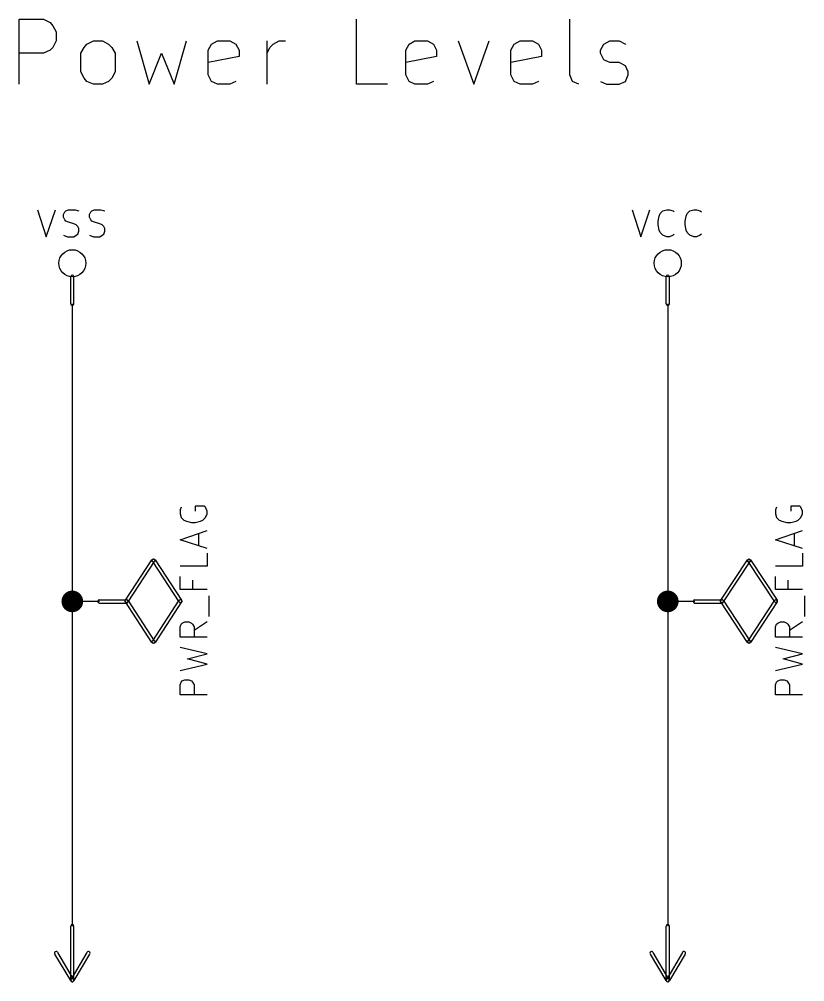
# Model space of a CAD drawing. Extents: x 10 to 287, y -200 to -10.
# Drawn here: x 188.01 to 224.87, y -158.83 to -113.64 of the extents above; entities that cross this region are included whole.
import ezdxf

# ---------------------------------------------------------------- set-up
doc = ezdxf.new("R2010")
doc.units = 0
doc.header["$MEASUREMENT"] = 0

msp = doc.modelspace()

# ---------------------------------------------------------------- linework, layer by layer
at = {"layer": 'Blue 3'}
for p, q in [((188.011, -116.688), (188.011, -113.64)), ((188.011, -113.64), (189.154, -113.64)), ((189.154, -113.64), (189.459, -113.792)), ((189.459, -113.792), (189.586, -113.944)), ((203.835, -116.688), (203.835, -113.64)), ((213.843, -116.256), (213.843, -113.64)), ((189.586, -113.944), (189.738, -114.224)), ((189.738, -114.224), (189.738, -114.656)), ((189.738, -114.656), (189.586, -114.96)), ((191.186, -114.808), (191.491, -114.656)), ((191.491, -114.656), (191.922, -114.656)), ((191.922, -114.656), (192.202, -114.808)), ((193.523, -114.656), (194.107, -116.688)), ((195.275, -116.688), (195.859, -114.656)), ((197.028, -114.808), (197.307, -114.656)), ((197.307, -114.656), (197.891, -114.656)), ((197.891, -114.656), (198.171, -114.808)), ((199.644, -116.688), (199.644, -114.656)), ((199.923, -114.808), (200.203, -114.656)), ((200.203, -114.656), (200.508, -114.656)), ((206.299, -114.808), (206.578, -114.656)), ((206.578, -114.656), (207.162, -114.656)), ((207.162, -114.656), (207.442, -114.808)), ((208.61, -114.656), (209.347, -116.688)), ((209.347, -116.688), (210.058, -114.656)), ((211.226, -114.808), (211.506, -114.656)), ((211.506, -114.656), (212.09, -114.656)), ((212.09, -114.656), (212.369, -114.808)), ((215.443, -114.808), (215.722, -114.656)), ((215.722, -114.656), (216.154, -114.656)), ((216.154, -114.656), (216.459, -114.808)), ((189.459, -115.087), (189.154, -115.24)), ((189.586, -114.96), (189.459, -115.087)), ((190.906, -115.24), (191.059, -114.96)), ((191.059, -114.96), (191.186, -114.808)), ((192.202, -114.808), (192.354, -114.96)), ((192.354, -114.96), (192.507, -115.24)), ((196.875, -115.087), (197.028, -114.808)), ((196.875, -116.256), (196.875, -115.087)), ((198.171, -114.808), (198.323, -115.087)), ((198.323, -115.087), (198.323, -115.392)), ((199.644, -115.24), (199.771, -114.96)), ((199.771, -114.96), (199.923, -114.808)), ((206.146, -115.087), (206.299, -114.808)), ((206.146, -116.256), (206.146, -115.087)), ((207.442, -114.808), (207.594, -115.087)), ((207.594, -115.087), (207.594, -115.392)), ((211.074, -115.087), (211.226, -114.808)), ((211.074, -116.256), (211.074, -115.087)), ((212.369, -114.808), (212.522, -115.087)), ((212.522, -115.087), (212.522, -115.392)), ((215.29, -115.087), (215.443, -114.808)), ((215.29, -115.24), (215.29, -115.087)), ((189.154, -115.24), (188.011, -115.24)), ((190.906, -116.103), (190.906, -115.24)), ((192.507, -115.24), (192.507, -116.103)), ((194.107, -116.688), (194.691, -115.24)), ((194.691, -115.24), (195.275, -116.688)), ((198.323, -115.392), (196.875, -115.672)), ((207.594, -115.392), (206.146, -115.672)), ((212.522, -115.392), (211.074, -115.672)), ((215.443, -115.545), (215.29, -115.24)), ((215.722, -115.672), (215.443, -115.545)), ((216.154, -115.672), (215.722, -115.672)), ((216.459, -115.824), (216.154, -115.672)), ((191.059, -116.408), (190.906, -116.103)), ((192.507, -116.103), (192.354, -116.408)), ((216.586, -116.103), (216.459, -115.824)), ((216.586, -116.256), (216.586, -116.103)), ((191.186, -116.561), (191.059, -116.408)), ((191.491, -116.688), (191.186, -116.561)), ((192.202, -116.561), (191.922, -116.688)), ((192.354, -116.408), (192.202, -116.561)), ((197.028, -116.561), (196.875, -116.256)), ((197.307, -116.688), (197.028, -116.561)), ((198.171, -116.561), (197.891, -116.688)), ((206.299, -116.561), (206.146, -116.256)), ((206.578, -116.688), (206.299, -116.561)), ((207.442, -116.561), (207.162, -116.688)), ((211.226, -116.561), (211.074, -116.256)), ((211.506, -116.688), (211.226, -116.561)), ((212.369, -116.561), (212.09, -116.688)), ((213.97, -116.561), (213.843, -116.256)), ((214.274, -116.688), (213.97, -116.561)), ((215.29, -116.561), (215.57, -116.688)), ((216.154, -116.688), (216.459, -116.561)), ((216.459, -116.561), (216.586, -116.256)), ((191.922, -116.688), (191.491, -116.688)), ((197.891, -116.688), (197.307, -116.688)), ((205.283, -116.688), (203.835, -116.688)), ((207.162, -116.688), (206.578, -116.688)), ((212.09, -116.688), (211.506, -116.688)), ((215.57, -116.688), (216.154, -116.688))]:
    msp.add_line(p, q, dxfattribs=at)
at = {"layer": 'Cyan 2'}
for p, q in [((188.874, -122.58), (189.281, -123.85)), ((189.281, -123.85), (189.713, -122.58)), ((190.094, -122.809), (190.144, -122.682)), ((190.094, -122.936), (190.094, -122.809)), ((190.144, -122.682), (190.195, -122.631)), ((190.195, -122.631), (190.322, -122.58)), ((190.322, -122.58), (190.627, -122.58)), ((190.627, -122.58), (190.805, -122.631)), ((191.313, -122.809), (191.364, -122.682)), ((191.313, -122.936), (191.313, -122.809)), ((191.364, -122.682), (191.414, -122.631)), ((191.414, -122.631), (191.541, -122.58)), ((191.541, -122.58), (191.846, -122.58)), ((191.846, -122.58), (192.024, -122.631)), ((216.764, -122.58), (217.17, -123.85)), ((217.17, -123.85), (217.602, -122.58)), ((217.983, -123.114), (218.034, -122.885)), ((218.034, -122.885), (218.084, -122.758)), ((218.084, -122.758), (218.211, -122.631)), ((218.211, -122.631), (218.389, -122.58)), ((218.389, -122.58), (218.516, -122.58)), ((218.516, -122.58), (218.694, -122.631)), ((218.694, -122.631), (218.745, -122.682)), ((219.253, -123.114), (219.304, -122.885)), ((219.304, -122.885), (219.354, -122.758)), ((219.354, -122.758), (219.481, -122.631)), ((219.481, -122.631), (219.659, -122.58)), ((219.659, -122.58), (219.786, -122.58)), ((219.786, -122.58), (219.964, -122.631)), ((219.964, -122.631), (220.015, -122.682)), ((190.144, -123.063), (190.094, -122.936)), ((190.195, -123.114), (190.144, -123.063)), ((190.322, -123.165), (190.195, -123.114)), ((190.576, -123.241), (190.322, -123.165)), ((190.678, -123.292), (190.576, -123.241)), ((190.754, -123.368), (190.678, -123.292)), ((191.364, -123.063), (191.313, -122.936)), ((191.414, -123.114), (191.364, -123.063)), ((191.541, -123.165), (191.414, -123.114)), ((191.795, -123.241), (191.541, -123.165)), ((191.897, -123.292), (191.795, -123.241)), ((191.973, -123.368), (191.897, -123.292)), ((217.983, -123.292), (217.983, -123.114)), ((218.034, -123.546), (217.983, -123.292)), ((219.253, -123.292), (219.253, -123.114)), ((219.304, -123.546), (219.253, -123.292)), ((190.094, -123.774), (190.271, -123.85)), ((190.576, -123.85), (190.678, -123.774)), ((190.678, -123.774), (190.754, -123.723)), ((190.805, -123.469), (190.754, -123.368)), ((190.754, -123.723), (190.805, -123.596)), ((190.805, -123.596), (190.805, -123.469)), ((191.313, -123.774), (191.491, -123.85)), ((191.795, -123.85), (191.897, -123.774)), ((191.897, -123.774), (191.973, -123.723)), ((192.024, -123.469), (191.973, -123.368)), ((191.973, -123.723), (192.024, -123.596)), ((192.024, -123.596), (192.024, -123.469)), ((218.084, -123.647), (218.034, -123.546)), ((218.211, -123.774), (218.084, -123.647)), ((218.389, -123.85), (218.211, -123.774)), ((218.694, -123.774), (218.516, -123.85)), ((218.745, -123.723), (218.694, -123.774)), ((219.354, -123.647), (219.304, -123.546)), ((219.481, -123.774), (219.354, -123.647)), ((219.659, -123.85), (219.481, -123.774)), ((219.964, -123.774), (219.786, -123.85)), ((220.015, -123.723), (219.964, -123.774)), ((190.271, -123.85), (190.576, -123.85)), ((191.491, -123.85), (191.795, -123.85)), ((218.516, -123.85), (218.389, -123.85)), ((219.786, -123.85), (219.659, -123.85)), ((195.605, -136.55), (195.555, -136.677)), ((195.555, -136.677), (195.555, -136.855)), ((195.555, -136.855), (195.605, -137.033)), ((196.698, -136.5), (196.266, -136.5)), ((196.266, -136.5), (196.266, -136.728)), ((196.748, -136.55), (196.698, -136.5)), ((196.825, -136.728), (196.748, -136.55)), ((196.748, -137.033), (196.825, -136.855)), ((196.825, -136.855), (196.825, -136.728)), ((223.545, -136.55), (223.495, -136.677)), ((223.495, -136.677), (223.495, -136.855)), ((223.495, -136.855), (223.545, -137.033)), ((224.638, -136.5), (224.206, -136.5)), ((224.206, -136.5), (224.206, -136.728)), ((224.688, -136.55), (224.638, -136.5)), ((224.765, -136.728), (224.688, -136.55)), ((224.688, -137.033), (224.765, -136.855)), ((224.765, -136.855), (224.765, -136.728)), ((195.605, -137.033), (195.732, -137.16)), ((195.732, -137.16), (195.859, -137.211)), ((195.859, -137.211), (196.088, -137.262)), ((196.088, -137.262), (196.266, -137.262)), ((196.266, -137.262), (196.52, -137.211)), ((196.52, -137.211), (196.621, -137.16)), ((196.621, -137.16), (196.748, -137.033)), ((223.545, -137.033), (223.672, -137.16)), ((223.672, -137.16), (223.799, -137.211)), ((223.799, -137.211), (224.028, -137.262)), ((224.028, -137.262), (224.206, -137.262)), ((224.206, -137.262), (224.46, -137.211)), ((224.46, -137.211), (224.561, -137.16)), ((224.561, -137.16), (224.688, -137.033)), ((195.555, -138.074), (196.825, -137.643)), ((196.444, -138.354), (196.444, -137.77)), ((223.495, -138.074), (224.765, -137.643)), ((224.384, -138.354), (224.384, -137.77)), ((196.825, -138.481), (195.555, -138.074)), ((224.765, -138.481), (223.495, -138.074)), ((196.825, -138.709), (196.825, -139.319)), ((224.765, -138.709), (224.765, -139.319)), ((196.825, -139.319), (195.555, -139.319)), ((224.765, -139.319), (223.495, -139.319)), ((195.555, -140.411), (195.555, -139.802)), ((196.139, -139.979), (196.139, -140.411)), ((223.495, -140.411), (223.495, -139.802)), ((224.079, -139.979), (224.079, -140.411)), ((196.825, -140.411), (195.555, -140.411)), ((224.765, -140.411), (223.495, -140.411)), ((196.926, -141.681), (196.926, -140.716)), ((224.866, -141.681), (224.866, -140.716)), ((195.555, -142.164), (195.605, -142.037)), ((195.555, -142.646), (195.555, -142.164)), ((195.605, -142.037), (195.656, -141.986)), ((195.656, -141.986), (195.783, -141.935)), ((195.783, -141.935), (195.961, -141.935)), ((195.961, -141.935), (196.088, -141.986)), ((196.088, -141.986), (196.139, -142.037)), ((196.139, -142.037), (196.215, -142.164)), ((196.825, -141.935), (196.215, -142.342)), ((196.215, -142.164), (196.215, -142.646)), ((223.495, -142.164), (223.545, -142.037)), ((223.495, -142.646), (223.495, -142.164)), ((223.545, -142.037), (223.596, -141.986)), ((223.596, -141.986), (223.723, -141.935)), ((223.723, -141.935), (223.901, -141.935)), ((223.901, -141.935), (224.028, -141.986)), ((224.028, -141.986), (224.079, -142.037)), ((224.079, -142.037), (224.155, -142.164)), ((224.765, -141.935), (224.155, -142.342)), ((224.155, -142.164), (224.155, -142.646)), ((196.825, -142.646), (195.555, -142.646)), ((224.765, -142.646), (223.495, -142.646)), ((196.825, -143.434), (195.555, -143.129)), ((224.765, -143.434), (223.495, -143.129)), ((195.91, -143.662), (196.825, -143.434)), ((196.825, -143.916), (195.91, -143.662)), ((223.85, -143.662), (224.765, -143.434)), ((224.765, -143.916), (223.85, -143.662)), ((195.555, -144.221), (196.825, -143.916)), ((223.495, -144.221), (224.765, -143.916)), ((195.555, -144.882), (195.605, -144.755)), ((195.555, -145.364), (195.555, -144.882)), ((195.605, -144.755), (195.656, -144.704)), ((195.656, -144.704), (195.783, -144.653)), ((195.783, -144.653), (195.961, -144.653)), ((195.961, -144.653), (196.088, -144.704)), ((196.088, -144.704), (196.139, -144.755)), ((196.139, -144.755), (196.215, -144.882)), ((196.215, -144.882), (196.215, -145.364)), ((223.495, -144.882), (223.545, -144.755)), ((223.495, -145.364), (223.495, -144.882)), ((223.545, -144.755), (223.596, -144.704)), ((223.596, -144.704), (223.723, -144.653)), ((223.723, -144.653), (223.901, -144.653)), ((223.901, -144.653), (224.028, -144.704)), ((224.028, -144.704), (224.079, -144.755)), ((224.079, -144.755), (224.155, -144.882)), ((224.155, -144.882), (224.155, -145.364)), ((196.825, -145.364), (195.555, -145.364)), ((224.765, -145.364), (223.495, -145.364))]:
    msp.add_line(p, q, dxfattribs=at)
at = {"layer": 'Green 2'}
for p, q in [((190.5, -127), (190.5, -156.21)), ((218.44, -127), (218.44, -156.21)), ((191.77, -140.97), (190.5, -140.97)), ((219.71, -140.97), (218.44, -140.97))]:
    msp.add_line(p, q, dxfattribs=at)
at = {"layer": 'Green 2', "const_width": 0.508}
for points in [[(190.246, -140.97, 1), (190.754, -140.97, 1)], [(218.186, -140.97, 1), (218.694, -140.97, 1)]]:
    msp.add_lwpolyline(points, format="xyb", close=True, dxfattribs=at)
at = {"layer": 'Red 2'}
for p, q in [((190.424, -127), (190.424, -125.73)), ((190.576, -127), (190.576, -125.73)), ((218.364, -127), (218.364, -125.73)), ((218.516, -127), (218.516, -125.73)), ((192.989, -140.919), (194.234, -139.014)), ((193.116, -140.995), (194.361, -139.09)), ((194.259, -139.09), (195.504, -140.995)), ((194.386, -139.014), (195.631, -140.919)), ((220.929, -140.919), (222.174, -139.014)), ((221.056, -140.995), (222.301, -139.09)), ((222.199, -139.09), (223.444, -140.995)), ((222.326, -139.014), (223.571, -140.919)), ((191.77, -140.894), (193.04, -140.894)), ((194.361, -142.824), (193.116, -140.919)), ((195.504, -140.919), (194.259, -142.824)), ((219.71, -140.894), (220.98, -140.894)), ((222.301, -142.824), (221.056, -140.919)), ((223.444, -140.919), (222.199, -142.824)), ((191.77, -141.046), (193.04, -141.046)), ((194.234, -142.9), (192.989, -140.995)), ((195.631, -140.995), (194.386, -142.9)), ((219.71, -141.046), (220.98, -141.046)), ((222.174, -142.9), (220.929, -140.995)), ((223.571, -140.995), (222.326, -142.9)), ((190.424, -158.75), (190.424, -156.21)), ((190.576, -158.75), (190.576, -156.21)), ((218.364, -158.75), (218.364, -156.21)), ((218.516, -158.75), (218.516, -156.21)), ((190.424, -158.775), (189.687, -157.531)), ((190.551, -158.699), (189.814, -157.455)), ((191.186, -157.455), (190.449, -158.699)), ((191.313, -157.531), (190.576, -158.775)), ((218.364, -158.775), (217.627, -157.531)), ((218.491, -158.699), (217.754, -157.455)), ((219.126, -157.455), (218.389, -158.699)), ((219.253, -157.531), (218.516, -158.775))]:
    msp.add_line(p, q, dxfattribs=at)
for centre in [(190.5, -125.095), (218.44, -125.095)]:
    msp.add_circle(centre, 0.635, dxfattribs=at)
for centre, start, end in [((190.5, -125.73), 360, 540), ((218.44, -125.73), 360, 540), ((190.5, -127), 180, 360), ((218.44, -127), 180, 360), ((194.31, -139.065), 33.6901, 213.69), ((194.31, -139.065), 326.31, 506.31), ((222.25, -139.065), 33.6901, 213.69), ((222.25, -139.065), 326.31, 506.31), ((191.77, -140.97), 90, 270), ((193.04, -140.97), 393.69, 573.69), ((193.04, -140.945), 146.31, 326.31), ((193.04, -140.97), 270, 450), ((195.58, -140.97), 326.31, 506.31), ((195.58, -140.945), 213.69, 393.69), ((219.71, -140.97), 90, 270), ((220.98, -140.97), 393.69, 573.69), ((220.98, -140.945), 146.31, 326.31), ((220.98, -140.97), 270, 450), ((223.52, -140.97), 326.31, 506.31), ((223.52, -140.945), 213.69, 393.69), ((194.31, -142.85), 506.31, 686.31), ((194.31, -142.85), 213.69, 393.69), ((222.25, -142.85), 506.31, 686.31), ((222.25, -142.85), 213.69, 393.69), ((190.5, -156.21), 360, 540), ((218.44, -156.21), 360, 540), ((189.738, -157.48), 390.964, 570.964), ((191.262, -157.48), 329.036, 509.036), ((217.678, -157.48), 390.964, 570.964), ((219.202, -157.48), 329.036, 509.036), ((190.5, -158.75), 509.036, 689.036), ((190.5, -158.75), 180, 360), ((190.5, -158.75), 210.964, 390.964), ((218.44, -158.75), 509.036, 689.036), ((218.44, -158.75), 180, 360), ((218.44, -158.75), 210.964, 390.964)]:
    msp.add_arc(centre, 0.0762, start, end, dxfattribs=at)

doc.saveas('drawing.dxf')
